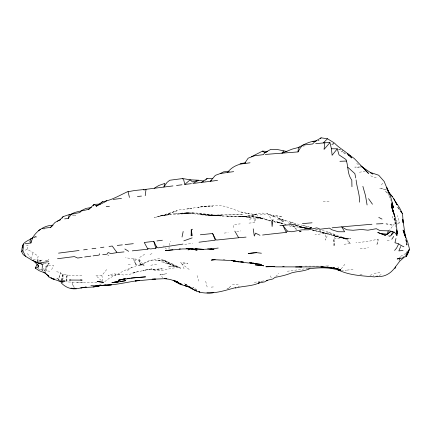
<?xml version="1.0" encoding="UTF-8"?>
<svg xmlns="http://www.w3.org/2000/svg" width="431" height="431" viewBox="0 0 431 431"><rect width="100%" height="100%" fill="white"/><g stroke="black" fill="none" stroke-linecap="round" stroke-linejoin="round"><path stroke-width="0.32" stroke-dasharray="2.15 1.62" d="M62.5 279.983L62.565 274.838L63.071 274.164L60.345 272.861L58.546 279.39L58.945 280.172M42.761 263.896L42.561 269.935L46.403 270.9L51.461 271.315M168.984 249.177L169.108 246.613M333.449 245.665L333.793 239.038L334.537 245.541L333.449 245.665L334.267 245.072L333.977 239.011L335.701 234.884L346.599 238.569L350.22 243.434L351.626 243.197M46.403 270.9L47.173 265.598L49.145 263.239L42.782 263.228M67.306 274.951L66.164 281.836L66.859 275.915L67.306 274.951L63.756 274.375L62.565 274.838L61.444 280.462M62.716 280.015L63.756 274.375M37.61 261.956L37.405 260.022L38.133 256.219L32.912 252.518L27.061 249.215L24.152 250.874M42.416 265.162L41.554 269.682L43.375 271.67M31.431 258.891L32.912 252.518M27.061 249.215L28.042 245.18L24.944 245.04M169.291 245.368L170.331 241.15M61.477 280.457L63.071 274.164M378.472 239.13L376.802 245.239L377.912 239.124L370.143 240.977L361.722 242.168L355.947 242.389M399.257 260.135L399.58 258.961M399.736 258.368L400.221 256.607M398.939 261.019L399.855 257.867M43.617 262.619L41.554 269.682L43.817 271.649M56.569 271.702L60.566 272.597L58.546 279.39L57.388 278.539L54.344 278.194M233.133 227.536L234.184 224.422L240.256 223.894M328.481 232.524L325.453 240.115L325.443 233.284L328.481 232.524L335.701 234.884L326.967 231.679L318.315 229.545L323.988 233.532L325.443 233.284M40.148 262.231L40.897 260.399L31.932 259.042M248.999 223.107L254.43 222.617L257.533 215.101M51.677 269.617L53.514 265.302L47.173 265.598L44.528 270.485L45.541 272.193M29.028 242.346L29.82 240.584M392.937 216.173L392.081 217.919L394.764 219.627M157.913 269.116L157.692 269.461L164.453 268.75M205.124 181.354L205.77 180.411M381.457 184.958L383.288 182.313M394.564 223.624L389.457 230.256M341.207 268.912L345.177 263.928M102.804 281.233L101.894 275.495L107.125 268.987M249.614 219.982L253.59 215.112C260.448 211.691 268.707 212.828 274.924 217.105L268.368 214.282L285.845 221.022L279.32 218.689L293.161 222.87L290.025 222.148L311.823 227.687L311.78 227.234L310.164 227.272L303.165 225.461L305.342 226.016M343.119 150.306L341.018 152.542L342.72 150.705M275.797 276.53L278.862 273.41M227.902 288.953L230.876 286.292L227.013 288.937M47.491 260.707L48.945 259.473L44.776 261.078L47.006 261.116M127.484 270.576L131.891 267.091M104.749 281.653L109.415 278.119L115.567 275.123L108.138 275.366L113.331 273.771L124.004 275.037L130.302 274.132L136.519 272.015L151.173 268.982L142.769 270.452C149.034 269.154 155.451 269.844 161.733 268.669L153.689 269.51L151.103 268.869C160.655 274.337 170.644 265.895 180.562 268.136L174.28 266.051L167.982 266.999L176.414 265.954L180.287 268.05L174.28 266.051L176.414 265.954L169.949 264.532L172.023 263.53L175.94 266.401L177.292 266.913L169.949 264.532M405.824 253.412L400.857 256.203M334.154 142.85L332.134 144.32L331.164 144.353L332.145 144.697L334.235 143.636M399.219 223.042L395.803 224.907M107.847 255.723L108.946 254.974M139.66 257.436L145.748 253.563M99.48 285.01L103.375 282.741M388.008 236.188L389.656 235.261M144.272 263.072L149.315 260.529L162.201 260.092M311.171 228.376L309.873 228.166L311.78 227.234L309.706 228.053M326.865 266.741L329.015 265.711L325.222 266.153M150.036 254.479L152.579 253.32M261.067 281.869L262.172 281.378M238.127 286.567L239.367 286.039M40.897 260.399L38.591 261.348L38.909 263.939M170.746 212.93L167.821 213.943L179.037 209.919L191.66 208.405L187.48 208.96C195.846 207.661 204.224 205.813 212.747 206.374L204.24 206.314L197.948 207.37L206.379 206.314L204.24 206.314L216.276 205.334L221.529 205.657L227.611 207.171L240.654 211.933L249.312 213.884L240.67 211.939M334.758 143.367L332.134 144.32L332.145 144.697M379.145 275.393L381.004 274.736L382.119 275.361M403.087 256.935L404.865 256.321M172.836 212.214L176.963 210.845L154.131 217.687L162.482 215.478L170.886 214.072L164.577 214.848L158.328 216.432L168.839 214.509L160.424 215.823C178.66 213.604 197.387 212.596 215.64 215.387L209.256 215.021C220.597 215.678 231.894 213.534 243.24 214.6C232.147 214.703 221.065 215.489 209.919 215.193L222.105 215.074L205.113 215.29L185.783 212.715L194.252 213.065L173.079 213.948L187.668 213.043L179.409 213.431C195.162 211.061 210.662 215.516 226.302 216.486C237.648 216.518 249.145 215.683 260.362 217.946L253.918 216.766L239.006 216.179L247.561 216.868L241.155 216.238L226.302 216.486L243.106 216.373L251.93 218.124L264.661 218.178L256.111 217.51L262.527 218.291L254.791 216.852L262.032 218.42L256.019 217.111L271.18 221.319M33.575 237.939L36.85 236.985L34.539 236.5M37.831 268.637L38.919 268.346M369.992 275.264L372.492 274.601L373.876 275.996M303.192 146.26L304.394 145.958M309.873 228.166L311.823 227.687M317.943 140.862L319.134 140.598L317.868 140.738M138.626 271.573L132.355 272.855L136.519 272.015M160.935 274.789L166.49 273.701L159.896 274.951L160.935 274.789L162.552 277.742M263.907 280.91L253.897 282.397M81.863 275.646L68.696 275.123L66.859 275.915L66.967 281.944L89.19 282.688L97.611 282.305M333.977 239.011L339.93 237.96L344.412 237.864L350.22 243.434L342.812 244.49M303.844 229.217L309.609 228.22M150.791 265.259L157.078 264.171M359.4 172.249L365.219 171.279M32.681 237.702L36.533 237.055L34.642 236.581M287.256 271.277L310.368 268.066M236.711 231.517L240.881 230.924M260.114 214.929L265.485 214.196M43.633 229.028L44.786 228.877M360.127 248.881L368.532 247.771M323.988 233.532L314.996 234.663M374.049 273.324L379.97 272.64M184.694 244.323L192.619 243.429M224.201 233.085L228.188 232.638M232.417 284.762L238.257 284.121M347.138 270.081L354.201 269.38M211.179 287.121L214.422 286.82M359.944 274.757L363.015 274.515M305.029 266.121L322.005 266.142M323.158 201.681L329.909 201.325M119.759 274.736L114.932 274.989L116.855 274.676L123.767 270.803L136.519 265.722L144.514 263.928L139.827 264.968L152.725 259.71L159.017 258.659L165.542 260.981L168.591 263.95L163.333 260.028L157.008 260.556L165.542 260.981L163.333 260.028L169.933 263.433L161.323 261.956L167.681 261.8L173.914 265.738L172.023 263.53L165.655 263.465L173.914 265.738M341.33 270.35L346.594 270.124M184.048 268.831L182.647 264.984L181.51 263.578L187.857 263.4L180.32 262.334M360.176 166.991L354.815 167.088L361.221 167.681M163.026 246.042L164.249 246.026M101.894 275.495L95.779 275.565L101.953 281.034M209.321 215.117L222.04 215.064L211.432 215.554L198.583 213.808L213.582 215.651L200.76 214.309L207.176 215.091L215.689 215.182M77.074 282.418L83.479 282.569M134.887 258.956L136.218 265.189L133.249 258.729L138.426 259.467L141.707 265.404L135.954 264.833L133.249 258.729L125.561 257.77M312.06 228.478L299.249 227.196L311.403 228.414M187.878 213.792L183.633 213.469L190.028 213.959M128.126 264.623L130.949 264.871M223.069 259.478L225.009 259.661M40.606 262.328L38.903 262.053M215.64 215.387L213.485 215.177L222.051 216.033M38.768 269.283L42.561 269.935L49.145 263.239L44.528 270.485L45.654 271.999M247.141 213.512L257.808 214.708L255.664 214.67L247.254 216.001L255.793 214.164L251.488 216.19L253.59 215.112L254.43 222.617M139.391 259.613L140.123 264.106L144.191 265.949L139.391 259.613L138.426 259.467L140.123 264.106L141.707 265.404M71.875 214.967L75.732 215.57L72.64 214.482M315.066 229.012L317.669 229.437M301.323 227.137L299.157 226.771L309.086 229.001M346.599 238.569L340.156 237.395L348.771 238.941L342.343 238.025L322.878 232.697L325.055 233.193L311.952 230.03M387.103 240.288L389.268 240.687M273.76 221.809L285.737 224.395M302.61 227.401L309.943 228.823L303.499 227.633L290.677 226.297L288.905 225.731M338.599 149.358L341.185 149.896M338.039 236.845L344.498 238.219L350.904 238.839L342.343 238.025L334.682 235.924L342.343 238.025L344.498 238.219L331.024 234.879L338.039 236.845L333.185 235.493M386.79 189.742L379.544 188.175L386.041 190.146M308.16 229.017L294.777 225.365L303.408 227.218L309.318 229.006M249.754 217.628L245.465 216.685L251.93 218.124M312.863 230.003L331.466 234.766L312.039 229.868M290.354 223.366L288.177 222.865L291.415 223.657M270.738 220.785L264.682 219.341L270.857 220.796M291.216 225.693L294.917 226.55L290.812 225.731M345.112 153.086L342.645 152.445L346.863 154.47M296.835 225.063L303.376 227.59L308.558 228.958M153.689 269.51L154.255 269.655L153.28 269.397M312.976 230.035L314.274 230.38L313.035 230.035M338.594 149.471L341.163 150.155M316.543 229.039L317.728 229.373M286.276 224.556L279.767 222.461L273.971 221.486L280.198 222.617L276.961 221.997L281.976 223.49L276.357 221.653L284.169 224.233M295.24 224.643L305.574 228.452L303.376 227.59M370.676 175.837L376.753 178.035M277.284 219.325L283.749 221.701L278.017 218.054L283.749 221.701M399.769 209.967L397.317 207.16L399.462 208.313M57.388 278.539L59.995 280.145M356.712 163.543L358.899 164.906M395.302 219.966L399.591 222.698L397.42 215.565M187.959 285.688L185.185 283.846L187.216 285.457M196.59 289.88L192.765 287.235L196.374 289.804M167.681 261.8L169.933 263.433M181.51 263.578L189.338 269.569M388.137 193.336L385.158 191.062L387.706 193.088M186.176 284.934L184.258 283.442L186.316 285.047M164.976 247.728L166.932 249.414M27.363 253.509L31.059 258.406M397.765 207.338L399.715 210.064M267.268 213.388L271.853 219.815M292.439 224.33L296.533 230.305L294.691 223.921M337.931 266.832L338.825 268.362M74.321 287.655L72.042 282.348L73.706 287.746M389.215 196.013L391.057 200.647M388.541 194.241L388.983 195.437M270.528 275.824L271.476 278.679M406.104 240.466L406.632 242.254L406.094 240.379M197.086 275.598L198.637 281.082M205.673 281.244L207.241 287.369M406.013 240.455L407.139 244.964L405.765 238.963M395.34 224.039L394.257 217.429L395.502 224.691M37.405 260.022L37.874 261.973M395.604 225.241L395.997 227.04M395.389 224.098L394.096 216.992M405.733 238.989L406.859 245.853L405.997 240.568M40.509 260.399L38.591 261.348L42.61 259.845L40.509 260.399M281.599 216.276L273.055 215.71L281.599 216.276"/><path stroke-width="0.65" d="M22.498 247.857C21.593 242.157 29.136 240.498 32.681 237.702C36.764 230.59 44.727 225.268 53.035 225.224L50.616 227.374L42.448 228.484M265.27 154.438L298.026 151.911L298.381 147.461C304.097 144.45 309.991 141.142 316.607 140.878M359.594 202.171C359.88 194.699 356.803 187.383 356.087 179.889M329.941 142.607L324.818 142.758L324.053 149.417L329.941 142.607L331.444 148.76L332.112 155.3L337.274 148.824L339.025 154.869L345.964 159.502C348.528 166.296 347.16 174.07 351.804 180.088L351.955 186.725M145.22 195.69L146.023 189.317L172.95 185.917M39.286 263.196L40.514 263.513L38.812 263.513L32.115 260.265L25.472 256.256L22.838 250.718L23.802 244.054M25.472 256.256L23.215 254.624L21.55 251.639L22.557 245.185M182.038 237.023L183.175 231.474M395.97 238.488L394.947 242.75L398.605 243.795M64.65 218.873L68.206 218.474L69.299 214.563L79.805 212.569L81.507 210.581L85.882 208.442L91.539 207.456M396.579 235.17C395.566 231.592 391.531 231.145 388.239 230.833L387.286 234.205L385.222 235.278L377.847 232.492L385.222 235.278M389.532 236.571L391.558 234.895L392.582 231.566M400.124 257.959L397.156 258.983L401.39 258.255L406.261 256.499L409.45 248.881L407.758 242.287L403.066 230.025L404.682 235.622M25.165 243.779L30.913 242.971L32.681 237.702M409.17 249.775L407.5 254.683L406.481 255.4M200.35 234.771L212.628 233.521L215.602 239.307L216.604 240.051L238.645 237.761L238.828 237.228L239.965 237.637L246.053 237.104M407.317 251.171L405.792 255.497L406.261 256.499L409.127 249.851M147.892 249.183L148.205 248.385L150.403 248.962L155.85 248.278L156.598 246.882L153.765 241.344L144.24 242.491L147.892 249.183L132.295 250.853M400.69 246.5L398.853 250.896L403.05 250.47M99.69 253.719L99.06 255.109L93.118 255.858M398.459 244.312L396.579 248.105L394.602 250.427M44.722 272.44L45.621 273.227L39.081 270.668L35.229 268.082L37.19 264.155M35.229 268.082L38.149 267.118L38.812 265.879L34.297 261.692M298.026 151.911L300.536 147.617L302.907 145.134L312.61 143.981L314.975 141.508L321.079 137.828L327.506 138.76L334.154 142.85M109.021 246.457L112.249 246.036L116.585 252.065L116.176 252.755L110.918 253.595L108.111 252.539L107.103 254.166L102.713 254.71M62.118 218.151L63.082 216.642L69.299 214.563M93.134 205.862L94.098 204.375L100.439 204.052M203.836 181.133L198.686 180.244L192.856 183.466L210.253 181.343L215.349 175.352L220.246 173.542L227.541 172.454C231.533 167.093 237.901 163.995 244.517 163.57L248.164 158.172L254.505 155.769L263.465 154.637L264.79 152.676L270.921 149.32L277.295 149.509L286.981 151.534M391.801 239.259L393.745 236.409M206.422 179.463L207.069 178.52L212.812 178.73M320.432 138.75L321.079 137.828M68.206 218.474L71.406 214.051C77.192 210.716 84.277 211.206 90.111 208.577M270.593 234.087L286.27 232.384L287.278 231.054L291.841 231.776L302.061 229.825L308.424 229.836L316.79 227.837L320.255 229.217L329.397 228.08L331.789 229.761L338.292 231.743L344.655 231.781L341.718 226.851L332.107 227.816M283.76 150.958L281.863 153.242L292.137 149.126L299.583 147.165M395.442 266.87C391.353 273.055 384.614 277.483 376.899 276.352M101.63 202.672L102.422 201.751C111.467 200.361 119.058 195.631 127.242 191.854L134.623 190.518L146.023 189.317M50.616 227.374L54.985 222.488L60.168 219.584L63.082 216.642M391.558 234.895L394.133 232.045M315.686 143.663L323.218 142.952L327.506 138.76M403.443 257.905L399.833 261.1L395.717 266.525L395.663 267.414L394.909 268.567M192.479 229.206L191.579 230.046L191.192 235.886L191.235 229.362L192.237 235.752M88.576 209.498L94.098 204.375L96.361 206.137L104.588 202.15L106.888 200.582M57.49 221.367L58.481 220.516L60.615 219.832M182.658 178.553L183.821 180.293L184.759 184.436L190.152 179.802L198.686 180.244L192.436 181.914L190.152 179.802L182.658 178.553L169.728 180.25L166.964 182.475L163.866 187.054L164.884 183.369L158.678 185.545L154.346 188.202M211.621 180.233L210.253 181.343L217.536 180.384M102.422 201.751L96.361 206.137L97.53 205.539M21.55 251.639L22.838 250.718M385.756 234.911L391.1 231.242L387.286 234.205L380.875 233.494M201.25 182.48L207.069 178.52M309.248 268.863C303.742 271.428 297.476 271.244 291.609 272.877C286.303 275.156 280.57 276.303 274.919 277.419L272.888 278.965L267.457 280.252L264.586 281.89L258.309 283.097L259.414 282.601M251.418 156.739L262.538 151.114L267.651 151.448M259.785 282.65C252.291 286.356 243.348 285.866 235.288 288.075M220.246 173.542L223.608 171.84L229.292 171.258M38.531 230.445L40.746 229.416M235.66 287.622C226.345 289.988 216.766 293.452 206.955 292.848M190.47 248.811L188.121 249.872L190.47 248.811L197.086 250.163L190.637 248.881M70.937 288.14L76.26 288.77L86.248 287.035L80.823 287.908C87.348 286.911 94.071 287.692 100.418 285.586M183.832 240.837L192.129 237.901M377.281 276.05L374.798 276.928C362.067 275.775 349.024 275.517 337.301 269.467L340.345 270.711C329.86 267.031 319.091 267.446 308.343 268.896M32.39 238.295L30.617 238.822L30.913 242.971M212.548 292.838L213.83 292.482M266.563 152.186L264.79 152.676L262.538 151.114M125.949 278.647L118.25 280.301L123.627 279.046M118.25 280.301L124.731 278.798L124.22 278.905M266.277 280.473L267.457 280.252M120.357 279.811L132.958 277.957L145.603 276.847L130.825 278.054M120.163 281.513L125.739 280.635L120.432 281.696L111.985 282.515L118.299 281.799L114.107 282.267M93.085 286.944L99.378 285.958M82.17 257.366L77.693 258.056L74.38 256.59L57.522 258.724M240.045 163.629L245.713 162.805M244.517 163.57L250.028 162.783M172.917 249.764L165.31 250.643L182.2 248.967L193.007 248.849M211.928 248.902L203.454 249.355L195.453 248.886M100.498 247.62L103.903 247.152M218.231 248.035L209.805 249.199L214.035 249.274L207.645 248.892M79.051 250.492L58.53 253.137M84.67 256.978L90.833 256.138M227.541 172.454L233.667 171.635M106.215 206.702L109.426 206.266M91.986 248.779L95.865 248.256M95.165 286.06L98.941 285.554M156.938 240.945L162.385 240.223M83.636 249.861L87.294 249.382M198.993 242.227L206.767 241.209M214.88 259.64L211.244 260.119L215.047 259.672M176.516 185.47L181.99 184.78M113.132 199.429L121.472 198.405M127.167 278.501L129.602 278.205M323.218 142.952L324.818 142.758M184.759 184.436L191.418 183.633M111.985 282.515L118.924 281.707M182.97 244.086L158.129 247.868L156.598 246.882M262.571 235.024L270.102 234.146M254.538 252.76L248.224 253.498L256.612 252.668L261.407 253.223M279.929 225.715L295.591 224.142M207.343 241.144L215.322 240.229L212.628 233.521M133.308 243.682L125.109 244.571M117.243 245.433L122.312 244.873M40.886 262.571L48.762 261.703M137.446 196.509L141.476 196.083M124.004 251.909L117.835 252.523L116.585 252.065M179.124 249.01L180.379 248.886M371.964 224.244L341.718 226.851L346.659 229.761L353.059 230.273L361.507 229.481L367.918 230.202L376.317 228.71L380.045 230.666L388.239 230.833M70.609 279.94L69.413 280.048L82.143 280.112L80.527 279.94M312.044 222.805L302.443 223.614M139.283 277.424L139.768 277.386M155.645 279.072L135.189 281.012L139.364 280.355C127.457 282.036 115.707 285.177 103.607 285.225L111.387 284.859L97.363 285.812L90.914 285.705M213.765 259.559L212.494 259.629L233.796 260.653L231.646 260.556L235.919 261.234L231.415 260.529M212.246 292.827C206.007 293.425 198.96 293.026 193.6 289.551M155.079 279.078L152.073 279.229L166.786 278.609L164.761 278.685L169.959 279.407L177.707 281.842L173.079 280.209L175.568 281.858L182.114 284.465L177.863 282.44M255.578 252.711L256.671 252.668M339.914 161.302L346.476 161.032M376.452 223.931L382.987 223.667M272.209 266.595L265.857 266.767L274.353 266.67L271.799 266.573M282.79 266.6L284.099 266.573M295.607 266.999L301.964 266.897L276.508 266.875L267.974 266.428L269.887 266.503M299.82 266.918L318.908 266.87L332.306 267.834L321.041 266.778L336.029 268.465L333.858 268.055L340.334 269.666L333.502 267.947L340.334 269.666M60.976 281.044L65.2 281.077L58.831 280.947L52.313 278.771L50.88 277.833L54.505 279.477L48.778 277.004L46.559 273.9M331.444 148.76L337.274 148.824M197.069 248.989L186.073 248.45M235.886 261.622L239.086 261.762M240.369 261.822L242.292 261.903L240.994 261.816M195.572 248.892L203.454 249.355M76.26 288.77C70.35 289.454 64.995 286.954 61.03 282.677L63.131 282.073L58.831 280.947M239.043 261.687L233.548 261.272L261.536 264.462L255.745 263.578M242.265 261.897L243.655 262.01M312.82 141.293L314.975 141.508M370.256 172.777L372.179 173.036L378.698 175.234L384.15 181.403L388.299 191.553M251.661 262.958L249.748 262.7L255.104 263.481L252.938 263.131M249.942 262.7L251.23 262.894M252.523 263.093L255.104 263.481M231.582 260.545L235.919 261.234M390.093 224.632L391.989 224.998M386.16 223.851L387.819 224.185M333.61 267.937L336.191 268.615M199.467 292.013L199.86 292.143L198.772 291.388M38.671 263.039L42.518 264.343L36.479 262.274M32.115 260.265L37.481 262.538M403.912 246.801L401.213 245.573M348.674 155.343L349.875 155.92L351.691 157.951L347.58 153.727L354.277 158.516L368.489 173.424L362.633 167.233L360.542 165.935M259.979 235.31L255.551 233.155L254.301 236.069L253.229 228.856M378.757 217.418L382.006 219.083M124.871 248.999L128.664 251.338M174.226 280.7L179.959 284.282L190.766 287.439L184.851 285.608L188.579 286.798L192.953 289.012L190.179 287.165M372.912 174.189L362.185 166.959M398.75 243.871L400.97 245.428M195.378 290.262L196.444 290.99L190.761 288.274L188.228 286.265M43.843 272.08L49.032 276.546L48.283 275.538M350.581 156.329L347.58 153.727L349.875 155.92C345.425 150.99 339.305 148.226 334.758 143.367M347.822 167.255L354.858 173.607L355.764 177.987M400.884 211.702L402.565 213.652L403.141 222.935M388.956 192.953L392.803 197.139M387.981 191.132L392.695 197.102M287.278 231.054L282.865 225.381L286.27 232.384M400.566 211.023L402.565 213.652M368.527 198.664L372.465 204.219M395.588 202.231L397.059 204.752L393.363 197.969C395.583 203.249 400.286 207.085 401.665 212.795M234.82 231.135L238.645 237.761M143.771 189.511L144.137 190.233M387.992 190.755L386.806 187.604C389.823 193.675 391.968 200.129 393.018 206.837L392.059 203.028M388.466 192.016L389.177 193.907M391.946 203.028L393.395 207.839L392.075 202.953M391.989 203.173L393.395 207.839M396.789 230.639L397.716 233.726L396.709 229.755M153.765 241.344L155.85 248.278M362.875 186.354L365.499 195.588L367.088 204.957M128.045 191.585L129.445 197.436M405.506 237.761L404.267 231.759L405.151 236.123M393.433 213.059L392.851 209.94L391.655 207.392L393.142 210.818L393.476 212.801M405.549 237.923L402.834 219.401L403.012 222.531M393.471 213.022L391.251 204.229L394.715 216.529L392.533 209.649C396.067 217.774 397.096 226.717 396.935 235.509L396.735 230.396M37.88 264.537L38.149 267.118M272.985 219.896L272.101 226.566L271.719 221.125L272.985 219.896M300.946 231.522L299.626 231.733L300.946 231.522M105.74 285.123L97.363 285.812L105.74 285.123M261.547 265.544L255.136 264.849L263.707 265.814L261.547 265.544M99.265 281.772L97.11 281.518L103.526 282.316L99.265 281.772"/></g></svg>
